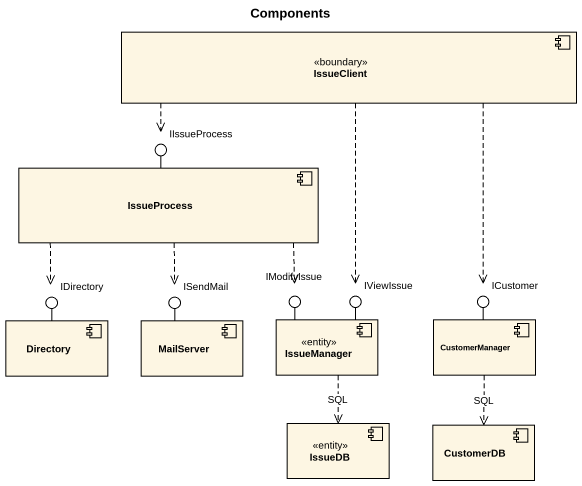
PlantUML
@startuml
title Components
component IssueClient <<boundary>>
() IIssueProcess
component IssueProcess
() IDirectory
() ISendMail
() IModifyIssue
() IViewIssue
() ICustomer
component Directory
component MailServer
component IssueManager <<entity>>
component CustomerManager
component IssueDB <<entity>>
component CustomerDB
IssueProcess -up- IIssueProcess
Directory -up- IDirectory
MailServer -up- ISendMail
IssueManager -up- IModifyIssue
IssueManager -up- IViewIssue
CustomerManager -up- ICustomer
IssueClient .left.> IIssueProcess
IssueClient ..> IViewIssue
IssueClient ..> ICustomer
IssueProcess ..> IDirectory
IssueProcess ..> ISendMail
IssueProcess ..> IModifyIssue
IssueManager ..> IssueDB : SQL
CustomerManager ..> CustomerDB : SQL
@enduml
